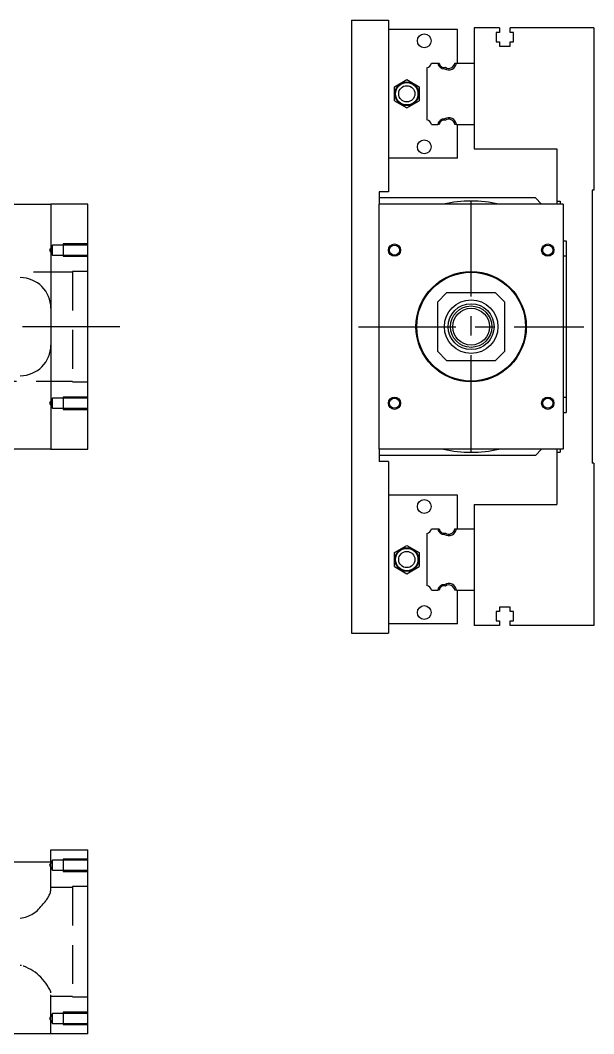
# Model space of a CAD drawing. Extents: x -20 to 1043, y -296 to 102.
# Drawn here: x 856 to 1043.1, y -230.8 to 100 of the extents above; entities that cross this region are included whole.
import ezdxf

# ---------------------------------------------------------------- set-up
doc = ezdxf.new("R2010")
doc.units = 0
doc.linetypes.add('CENTER', pattern=[50.8, 31.75, -6.35, 6.35, -6.35])
doc.linetypes.add('DASHED', pattern=[19.05, 12.7, -6.35])
doc.layers.get('0').update_dxf_attribs({"linetype": 'CONTINUOUS'})
doc.layers.add('CENTER', color=1, linetype='CENTER')

msp = doc.modelspace()

# ---------------------------------------------------------------- linework, layer by layer
at = {"color": 7, "linetype": 'CONTINUOUS'}
for p, q in [((964.13, 100), (976.13, 100)), ((964.13, 100), (964.13, -100)), ((976.13, 100), (976.13, 44)), ((998.63, 97), (976.13, 97)), ((998.63, 86), (998.63, 97)), ((1004.13, 97.5), (1004.13, 86)), ((1012.43, 97.5), (1004.13, 97.5)), ((1012.43, 96), (1011.28, 96)), ((1011.28, 96), (1011.28, 93)), ((1012.43, 97.5), (1012.43, 96)), ((1015.83, 96), (1015.83, 97.5)), ((1043.13, 97.5), (1015.83, 97.5)), ((1016.98, 96), (1015.83, 96)), ((1016.98, 93), (1016.98, 96)), ((1043.13, 97.5), (1043.13, 44.5)), ((1011.28, 93), (1012.43, 93)), ((1012.43, 93), (1012.43, 91.5)), ((1015.83, 91.5), (1015.83, 93)), ((1015.83, 93), (1016.98, 93)), ((1012.43, 91.5), (1015.83, 91.5)), ((990.169608, 86), (992.25154, 86)), ((992.25154, 86), (992.65668, 86)), ((997.807372, 86), (998.311934, 86)), ((998.311934, 86), (1004.13, 86)), ((1004.13, 86), (1004.13, 66)), ((1004.13, 86), (1004.13, 66)), ((988.63, 84.460392), (988.63, 67.539608)), ((978.130002, 78.309401), (982.130002, 80.618802)), ((982.130002, 80.618802), (986.130002, 78.309401)), ((978.130002, 73.690599), (978.130002, 78.309401)), ((986.130002, 78.309401), (986.130002, 73.690599)), ((978.130002, 73.690599), (982.130002, 71.381198)), ((982.130002, 71.381198), (986.130002, 73.690599)), ((990.169608, 66), (992.25154, 66)), ((992.65668, 66), (992.25154, 66)), ((998.311934, 66), (997.807372, 66)), ((998.311934, 66), (1004.13, 66)), ((998.63, 55), (998.63, 66)), ((1004.13, 66), (1004.13, 58)), ((1004.13, 58), (1031.13, 58)), ((1031.13, 58), (1031.13, 41)), ((998.63, 55), (976.13, 55)), ((976.13, 44), (973.13, 44)), ((973.13, 44), (973.13, 40)), ((1043.13, 44.5), (1042.63, 44.5)), ((1042.63, 44.5), (1042.63, -44.5)), ((830, 40), (866, 40)), ((866, 40), (866, -40)), ((878, 40), (866, 40)), ((878, -40), (878, 40)), ((1024.13, 42), (973.13, 42)), ((973.13, -40), (973.13, 40)), ((1033.13, 40), (973.13, 40)), ((1026.13, 40), (1024.13, 42)), ((1031.13, 41), (1032.13, 41)), ((1031.13, 41), (1031.13, 40)), ((1032.13, 41), (1032.13, 40)), ((1033.13, 40), (1033.13, -40)), ((1033.13, 28), (1034.13, 28)), ((1034.13, 28), (1034.13, -28)), ((1034.13, 23), (1033.13, 23)), ((995.13, 11), (992.13, 8)), ((1011.13, 11), (995.13, 11)), ((1014.13, 8), (1011.13, 11)), ((992.13, 8), (992.13, -8)), ((1014.13, -8), (1014.13, 8)), ((992.13, -8), (995.13, -11)), ((1011.13, -11), (1014.13, -8)), ((995.13, -11), (1011.13, -11)), ((1033.13, -23), (1034.13, -23)), ((1033.13, -28), (1034.13, -28)), ((866, -40), (830, -40)), ((866, -40), (878, -40)), ((973.13, -40), (973.13, -44)), ((1033.13, -40), (973.13, -40)), ((1024.13, -42), (973.13, -42)), ((1024.13, -42), (1026.13, -40)), ((1031.13, -40), (1031.13, -41)), ((1031.13, -41), (1031.13, -58)), ((1031.13, -41), (1032.13, -41)), ((1032.13, -40), (1032.13, -41)), ((976.13, -44), (973.13, -44)), ((976.13, -44), (976.13, -100)), ((1043.13, -44.5), (1042.63, -44.5)), ((1043.13, -44.5), (1043.13, -97.5)), ((998.63, -55), (976.13, -55)), ((998.63, -66), (998.63, -55)), ((1004.13, -58), (1004.13, -66)), ((1004.13, -58), (1031.13, -58)), ((990.169608, -66), (992.25154, -66)), ((992.25154, -66), (992.65668, -66)), ((997.807372, -66), (998.311934, -66)), ((998.311934, -66), (1004.13, -66)), ((1004.13, -66), (1004.13, -86)), ((1004.13, -66), (1004.13, -86)), ((988.63, -67.539608), (988.63, -84.460392)), ((978.130002, -73.690599), (982.130002, -71.381198)), ((982.130002, -71.381198), (986.130002, -73.690599)), ((978.130002, -78.309401), (978.130002, -73.690599)), ((986.130002, -73.690599), (986.130002, -78.309401)), ((978.130002, -78.309401), (982.130002, -80.618802)), ((982.130002, -80.618802), (986.130002, -78.309401)), ((990.169608, -86), (992.25154, -86)), ((992.65668, -86), (992.25154, -86)), ((998.311934, -86), (997.807372, -86)), ((998.311934, -86), (1004.13, -86)), ((998.63, -97), (998.63, -86)), ((1004.13, -86), (1004.13, -97.5)), ((1015.83, -91.5), (1012.43, -91.5)), ((1012.43, -91.5), (1012.43, -93)), ((1015.83, -93), (1015.83, -91.5)), ((1012.43, -93), (1011.28, -93)), ((1011.28, -93), (1011.28, -96)), ((1016.98, -93), (1015.83, -93)), ((1016.98, -96), (1016.98, -93)), ((998.63, -97), (976.13, -97)), ((1012.43, -97.5), (1004.13, -97.5)), ((1011.28, -96), (1012.43, -96)), ((1012.43, -96), (1012.43, -97.5)), ((1015.83, -97.5), (1015.83, -96)), ((1015.83, -96), (1016.98, -96)), ((1043.13, -97.5), (1015.83, -97.5)), ((964.13, -100), (976.13, -100)), ((866, -174.76), (866, -170.76)), ((866, -170.76), (878, -170.76)), ((878, -230.76), (878, -170.76)), ((866, -174.76), (830, -174.76)), ((878, -230.76), (830, -230.76))]:
    msp.add_line(p, q, dxfattribs=at)
at = {"color": 3, "linetype": 'DASHED'}
for p, q in [((866.5, 26.65), (865.547372, 25)), ((866.5, 23.35), (866.5, 26.65)), ((870, 26.65), (866.5, 26.65)), ((870, 26.999994), (870, 23.000006)), ((878, 26.999994), (870, 26.999994)), ((878, 26.65), (870, 26.65)), ((865.547372, 25), (866.5, 23.35)), ((866.5, 23.35), (870, 23.35)), ((870, 23.35), (878, 23.35)), ((870, 23.000006), (878, 23.000006)), ((873, 17.75), (804, 17.75)), ((873, 18), (873, -18)), ((878, 18), (873, 18)), ((804, -17.75), (873, -17.75)), ((873, -18), (878, -18)), ((870, -23.000006), (870, -26.999994)), ((878, -23.000006), (870, -23.000006)), ((866.5, -23.35), (865.547372, -25)), ((865.547372, -25), (866.5, -26.65)), ((866.5, -26.65), (866.5, -23.35)), ((870, -23.35), (866.5, -23.35)), ((878, -23.35), (870, -23.35)), ((866.5, -26.65), (870, -26.65)), ((870, -26.65), (878, -26.65)), ((870, -26.999994), (878, -26.999994)), ((866.5, -174.11), (865.547372, -175.76)), ((866, -184.054836), (866, -174.76)), ((866.5, -177.41), (866.5, -174.11)), ((870, -174.11), (866.5, -174.11)), ((870, -173.760006), (870, -177.759994)), ((878, -173.760006), (870, -173.760006)), ((878, -174.11), (870, -174.11)), ((865.547372, -175.76), (866.5, -177.41)), ((866.5, -177.41), (870, -177.41)), ((870, -177.41), (878, -177.41)), ((870, -177.759994), (878, -177.759994)), ((873, -183.01), (866, -183.01)), ((873, -182.76), (873, -218.76)), ((878, -182.76), (873, -182.76)), ((856.383512, -208.460578), (856, -208.445214)), ((866, -217.465164), (865.96376, -217.135044)), ((866, -230.76), (866, -217.465164)), ((866, -218.51), (873, -218.51)), ((873, -218.76), (878, -218.76)), ((866.5, -224.11), (865.547372, -225.76)), ((866.5, -227.41), (866.5, -224.11)), ((870, -224.11), (866.5, -224.11)), ((870, -223.760006), (870, -227.759994)), ((878, -223.760006), (870, -223.760006)), ((878, -224.11), (870, -224.11)), ((865.547372, -225.76), (866.5, -227.41)), ((866.5, -227.41), (870, -227.41)), ((870, -227.41), (878, -227.41)), ((870, -227.759994), (878, -227.759994))]:
    msp.add_line(p, q, dxfattribs=at)
at = {"color": 7, "linetype": 'CONTINUOUS'}
for centre, radius in [((987.830002, 93.300001), 2.25), ((982.130002, 76), 3.875), ((982.130002, 76), 3.643013), ((982.130002, 76), 2.65), ((987.830002, 58.699999), 2.25), ((978.13, 25), 1.65), ((1028.13, 25), 1.65), ((1003.13, 0), 18), ((1003.13, 0), 17.75), ((1003.13, 0), 8.75), ((1003.13, 0), 7.5), ((1003.13, 0), 6.75), ((1003.13, 0), 6), ((978.13, -25), 1.65), ((1028.13, -25), 1.65), ((987.830002, -58.699999), 2.25), ((982.130002, -76), 3.875), ((982.130002, -76), 3.643013), ((982.130002, -76), 2.65), ((987.830002, -93.300001), 2.25)]:
    msp.add_circle(centre, radius, dxfattribs=at)
at = {"color": 3, "linetype": 'CONTINUOUS'}
for centre in [(978.13, 25), (1028.13, 25), (978.13, -25), (1028.13, -25)]:
    msp.add_circle(centre, 2, dxfattribs=at)
at = {"color": 7, "linetype": 'CONTINUOUS'}
for centre, radius, start, end in [((988.13, 86.5), 2.1, 283.774147, 346.225853), ((994.33, 86.3), 2.1, 188.213211, 273.73141), ((994.33, 86.3), 1.7, 190.164249, 282.916417), ((995.83, 86.3), 2.5, 236.952555, 353.107897), ((995.83, 86.3), 2, 235.944202, 351.373073), ((988.13, 65.5), 2.1, 13.774147, 76.225853), ((994.33, 65.7), 2.1, 86.26859, 171.786789), ((994.33, 65.7), 1.7, 77.083583, 169.835751), ((995.83, 65.7), 2.5, 6.892103, 123.047445), ((995.83, 65.7), 2, 8.626927, 124.055798), ((1003.13, 0), 41, 77.319617, 102.680383), ((856, 6), 10, 0, 90), ((856, -6), 10, 270, 0), ((1003.13, 0), 41, 257.319617, 282.680383), ((988.13, -65.5), 2.1, 283.774147, 346.225853), ((994.33, -65.7), 2.1, 188.213211, 273.73141), ((994.33, -65.7), 1.7, 190.164249, 282.916417), ((995.83, -65.7), 2.5, 236.952555, 353.107897), ((995.83, -65.7), 2, 235.944202, 351.373073), ((988.13, -86.5), 2.1, 13.774147, 76.225853), ((994.33, -86.3), 2.1, 86.26859, 171.786789), ((994.33, -86.3), 1.7, 77.083583, 169.835751), ((995.83, -86.3), 2.5, 6.892103, 123.047445), ((995.83, -86.3), 2, 8.626927, 124.055798)]:
    msp.add_arc(centre, radius, start, end, dxfattribs=at)
at = {"color": 3, "linetype": 'DASHED'}
for centre, radius, start, end in [((857.487225, -181.879914), 8.786217, 312.59251616, 345.66813465), ((854.64, -182.727179), 10.436597, 277.48754277, 327.41246533), ((851.593646, -223.378138), 15.667687, 23.48252767, 72.19873987)]:
    msp.add_arc(centre, radius, start, end, dxfattribs=at)
at = {"layer": 'CENTER', "color": 1, "linetype": 'CENTER'}
for p, q in [((1003.13, -41), (1003.13, 41)), ((888.445, 0), (-20, 0)), ((966.38, 0), (1039.88, 0))]:
    msp.add_line(p, q, dxfattribs=at)

doc.saveas('drawing.dxf')
